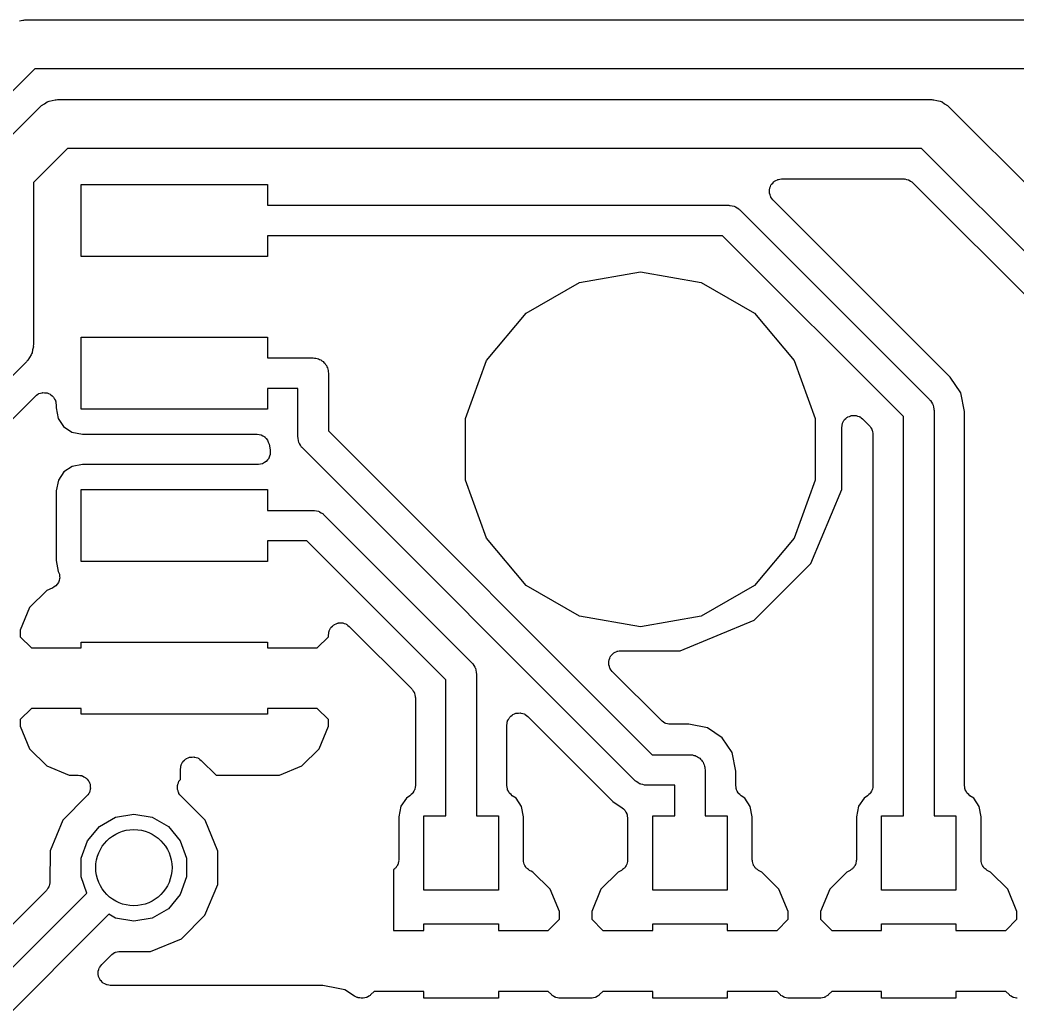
# Model space of a CAD drawing. Extents: x 25.3 to 49.5, y -85 to -25.3.
# Drawn here: x 31.17 to 39.47, y -78.81 to -70.59 of the extents above; entities that cross this region are included whole.
import ezdxf

# ---------------------------------------------------------------- set-up
doc = ezdxf.new("R2010")
doc.units = 0
doc.header["$MEASUREMENT"] = 0
doc.layers.add('BLACK', color=7, linetype='CONTINUOUS')

msp = doc.modelspace()

# ---------------------------------------------------------------- linework, layer by layer
at = {"layer": 'Black'}
for p, q in [((31.1665, -70.6003), (31.1921, -70.5935)), ((31.1921, -70.5935), (31.201, -70.5943)), ((31.201, -70.5943), (31.2098, -70.5927)), ((31.2098, -70.5927), (40.9575, -70.5927)), ((31.294, -70.9991), (30.2914, -72.0017)), ((40.8733, -70.9991), (31.294, -70.9991)), ((31.3444, -71.3106), (31.3502, -71.3037)), ((31.3502, -71.3037), (31.3732, -71.2905)), ((31.3732, -71.2905), (31.3949, -71.2752)), ((31.3949, -71.2752), (31.4036, -71.2729)), ((31.4036, -71.2729), (31.4113, -71.2685)), ((31.4113, -71.2685), (31.4375, -71.2638)), ((31.4375, -71.2638), (31.4631, -71.257)), ((31.4631, -71.257), (31.472, -71.2578)), ((31.472, -71.2578), (31.4808, -71.2562)), ((31.4808, -71.2562), (38.7605, -71.2562)), ((38.7605, -71.2562), (38.7693, -71.2578)), ((38.7693, -71.2578), (38.7782, -71.257)), ((38.7782, -71.257), (38.8038, -71.2638)), ((38.8038, -71.2638), (38.83, -71.2685)), ((38.83, -71.2685), (38.8377, -71.2729)), ((38.8377, -71.2729), (38.8464, -71.2752)), ((38.8464, -71.2752), (38.8681, -71.2905)), ((38.8681, -71.2905), (38.8911, -71.3037)), ((38.8911, -71.3037), (38.8969, -71.3106)), ((30.9355, -71.7173), (31.3371, -71.3157)), ((31.3371, -71.3157), (31.3444, -71.3106)), ((38.8969, -71.3106), (38.9042, -71.3157)), ((38.9042, -71.3157), (41.972, -74.3835)), ((31.565, -71.6626), (31.2824, -71.9452)), ((38.6763, -71.6626), (31.565, -71.6626)), ((41.7441, -74.7304), (38.6763, -71.6626)), ((31.2824, -71.9452), (31.2824, -73.2961)), ((31.6802, -72.5627), (31.6802, -71.9633)), ((31.6802, -71.9633), (33.2296, -71.9633)), ((33.2296, -71.9633), (33.2296, -72.136)), ((37.4175, -71.9799), (37.422, -71.9674)), ((37.422, -71.9674), (37.4249, -71.964)), ((37.4249, -71.964), (37.4268, -71.9599)), ((37.4268, -71.9599), (37.4362, -71.9505)), ((37.4362, -71.9505), (37.4447, -71.9404)), ((37.4447, -71.9404), (37.4486, -71.9381)), ((37.4486, -71.9381), (37.4517, -71.935)), ((37.4517, -71.935), (37.4638, -71.9294)), ((37.4638, -71.9294), (37.4752, -71.9227)), ((37.4752, -71.9227), (37.4797, -71.9219)), ((37.4797, -71.9219), (37.4837, -71.9201)), ((37.4837, -71.9201), (37.4969, -71.9189)), ((37.4969, -71.9189), (37.51, -71.9166)), ((37.51, -71.9166), (38.529, -71.9166)), ((38.529, -71.9166), (38.5334, -71.9174)), ((38.5334, -71.9174), (38.5379, -71.917)), ((38.5379, -71.917), (38.5507, -71.9204)), ((38.5507, -71.9204), (38.5638, -71.9227)), ((38.5638, -71.9227), (38.5677, -71.925)), ((38.5677, -71.925), (38.572, -71.9261)), ((38.572, -71.9261), (38.5829, -71.9337)), ((38.5829, -71.9337), (38.5943, -71.9404)), ((38.5943, -71.9404), (38.5972, -71.9438)), ((38.5972, -71.9438), (38.6009, -71.9464)), ((38.6009, -71.9464), (41.1225, -74.468)), ((37.4088, -72.0271), (37.4099, -72.0138)), ((37.4099, -72.0314), (37.4088, -72.0271)), ((37.4099, -72.0006), (37.4115, -71.9964)), ((37.4099, -72.0138), (37.4099, -72.0006)), ((37.4099, -72.0358), (37.4099, -72.0314)), ((37.4145, -72.0483), (37.4099, -72.0358)), ((37.4115, -71.9964), (37.4119, -71.9919)), ((37.4119, -71.9919), (37.4175, -71.9799)), ((37.4179, -72.0611), (37.4145, -72.0483)), ((33.2296, -72.136), (37.0723, -72.136)), ((37.0723, -72.136), (37.0778, -72.137)), ((37.0778, -72.137), (37.0834, -72.1365)), ((37.0834, -72.1365), (37.0994, -72.1408)), ((37.4205, -72.0648), (37.4179, -72.0611)), ((37.422, -72.069), (37.4205, -72.0648)), ((37.4305, -72.0792), (37.422, -72.069)), ((37.4382, -72.09), (37.4305, -72.0792)), ((38.9147, -73.5666), (37.4382, -72.09)), ((37.0994, -72.1408), (37.1157, -72.1437)), ((37.1157, -72.1437), (37.1206, -72.1465)), ((37.1206, -72.1465), (37.126, -72.1479)), ((37.126, -72.1479), (37.1396, -72.1574)), ((37.1396, -72.1574), (37.1539, -72.1657)), ((37.1539, -72.1657), (37.1575, -72.17)), ((37.1575, -72.17), (37.1621, -72.1732)), ((37.1621, -72.1732), (38.7422, -73.7533)), ((37.0197, -72.39), (33.2296, -72.39)), ((33.2296, -72.39), (33.2296, -72.5627)), ((38.5254, -73.8957), (37.0197, -72.39)), ((33.2296, -72.5627), (31.6802, -72.5627)), ((35.8289, -72.7784), (36.3347, -72.6892)), ((36.3347, -72.6892), (36.8405, -72.7784)), ((35.3841, -73.0352), (35.8289, -72.7784)), ((36.8405, -72.7784), (37.2853, -73.0352)), ((35.054, -73.4286), (35.3841, -73.0352)), ((37.2853, -73.0352), (37.6154, -73.4286)), ((31.2824, -73.2961), (31.2808, -73.3049)), ((31.6802, -73.8327), (31.6802, -73.2333)), ((31.6802, -73.2333), (33.2296, -73.2333)), ((33.2296, -73.2333), (33.2296, -73.406)), ((31.2634, -73.382), (31.2481, -73.4037)), ((31.2657, -73.3733), (31.2634, -73.382)), ((31.2701, -73.3656), (31.2657, -73.3733)), ((31.2748, -73.3395), (31.2701, -73.3656)), ((31.2816, -73.3138), (31.2748, -73.3395)), ((31.2808, -73.3049), (31.2816, -73.3138)), ((31.2229, -73.4398), (28.446, -76.2167)), ((31.228, -73.4325), (31.2229, -73.4398)), ((31.2349, -73.4267), (31.228, -73.4325)), ((31.2481, -73.4037), (31.2349, -73.4267)), ((33.2296, -73.406), (33.6109, -73.406)), ((33.6109, -73.406), (33.6218, -73.4079)), ((33.6218, -73.4079), (33.633, -73.4079)), ((33.633, -73.4079), (33.6434, -73.4117)), ((33.6434, -73.4117), (33.6543, -73.4137)), ((33.6543, -73.4137), (33.664, -73.4192)), ((33.664, -73.4192), (33.6744, -73.423)), ((33.6744, -73.423), (33.6829, -73.4302)), ((33.6829, -73.4302), (33.6925, -73.4357)), ((33.6925, -73.4357), (33.6997, -73.4442)), ((33.6997, -73.4442), (33.7082, -73.4514)), ((33.7082, -73.4514), (33.7137, -73.461)), ((33.7137, -73.461), (33.7209, -73.4695)), ((34.8783, -73.9112), (35.054, -73.4286)), ((37.6154, -73.4286), (37.7911, -73.9112)), ((33.7209, -73.4695), (33.7247, -73.4799)), ((33.7247, -73.4799), (33.7302, -73.4896)), ((33.7302, -73.4896), (33.7322, -73.5005)), ((33.7322, -73.5005), (33.736, -73.5109)), ((33.736, -73.5109), (33.736, -73.5221)), ((33.736, -73.5221), (33.7379, -73.533)), ((33.7379, -73.533), (33.7379, -74.0143)), ((39.0026, -73.6981), (38.9147, -73.5666)), ((31.2976, -73.7243), (31.3085, -73.7167)), ((31.3085, -73.7167), (31.3186, -73.7081)), ((31.3186, -73.7081), (31.3228, -73.7066)), ((31.3228, -73.7066), (31.3265, -73.7041)), ((31.3265, -73.7041), (31.3393, -73.7006)), ((31.3393, -73.7006), (31.3518, -73.6961)), ((31.3518, -73.6961), (31.3563, -73.6961)), ((31.3563, -73.6961), (31.3606, -73.6949)), ((31.3606, -73.6949), (31.3738, -73.6961)), ((31.3738, -73.6961), (31.3871, -73.6961)), ((31.3871, -73.6961), (31.3913, -73.6976)), ((31.3913, -73.6976), (31.3957, -73.698)), ((31.3957, -73.698), (31.4078, -73.7036)), ((31.4078, -73.7036), (31.4202, -73.7081)), ((31.4202, -73.7081), (31.4237, -73.711)), ((31.4237, -73.711), (31.4277, -73.7129)), ((31.4277, -73.7129), (31.4371, -73.7223)), ((33.4839, -73.66), (33.2296, -73.66)), ((33.2296, -73.66), (33.2296, -73.8327)), ((33.4839, -74.0669), (33.4839, -73.66)), ((39.0334, -73.8531), (39.0026, -73.6981)), ((28.6327, -76.3892), (31.2976, -73.7243)), ((31.4371, -73.7223), (31.4473, -73.7308)), ((31.4473, -73.7308), (31.4495, -73.7347)), ((31.4495, -73.7347), (31.4527, -73.7379)), ((31.4527, -73.7379), (31.4583, -73.7499)), ((31.4583, -73.7499), (31.4649, -73.7614)), ((31.4649, -73.7614), (31.4657, -73.7658)), ((31.4657, -73.7658), (31.4676, -73.7698)), ((31.4676, -73.7698), (31.4687, -73.7831)), ((31.4687, -73.7831), (31.471, -73.7961)), ((31.471, -73.7961), (31.471, -73.823)), ((38.7422, -73.7533), (38.7454, -73.7579)), ((38.7454, -73.7579), (38.7497, -73.7615)), ((38.7497, -73.7615), (38.758, -73.7758)), ((38.758, -73.7758), (38.7675, -73.7894)), ((38.7675, -73.7894), (38.7689, -73.7948)), ((38.7689, -73.7948), (38.7717, -73.7997)), ((38.7717, -73.7997), (38.7746, -73.816)), ((31.471, -73.823), (31.4879, -73.9099)), ((33.2296, -73.8327), (31.6802, -73.8327)), ((38.7746, -73.816), (38.7789, -73.832)), ((38.7789, -73.832), (38.7784, -73.8376)), ((38.7784, -73.8376), (38.7794, -73.8431)), ((38.7794, -73.8431), (38.7794, -77.2185)), ((39.0334, -76.9675), (39.0334, -73.8531)), ((31.4879, -73.9099), (31.5328, -73.9783)), ((34.8783, -74.4248), (34.8783, -73.9112)), ((37.7911, -73.9112), (37.7911, -74.4248)), ((38.0136, -73.9729), (38.0147, -73.9598)), ((38.0147, -73.9598), (38.0166, -73.9557)), ((38.0166, -73.9557), (38.0174, -73.9512)), ((38.0174, -73.9512), (38.024, -73.9398)), ((38.024, -73.9398), (38.0296, -73.9278)), ((38.0296, -73.9278), (38.0328, -73.9246)), ((38.0328, -73.9246), (38.0351, -73.9207)), ((38.0351, -73.9207), (38.0452, -73.9122)), ((38.0452, -73.9122), (38.0546, -73.9028)), ((38.0546, -73.9028), (38.0587, -73.9009)), ((38.0587, -73.9009), (38.0621, -73.898)), ((38.0621, -73.898), (38.0746, -73.8935)), ((38.0746, -73.8935), (38.0866, -73.8879)), ((38.0866, -73.8879), (38.0911, -73.8875)), ((38.0911, -73.8875), (38.0953, -73.886)), ((38.0953, -73.886), (38.1085, -73.886)), ((38.1085, -73.886), (38.1217, -73.8848)), ((38.1217, -73.8848), (38.1261, -73.886)), ((38.1261, -73.886), (38.1306, -73.886)), ((38.1306, -73.886), (38.143, -73.8906)), ((38.143, -73.8906), (38.1558, -73.894)), ((38.1558, -73.894), (38.1595, -73.8966)), ((38.1595, -73.8966), (38.1637, -73.8981)), ((38.1637, -73.8981), (38.1739, -73.9066)), ((38.1739, -73.9066), (38.1847, -73.9142)), ((38.1847, -73.9142), (38.2416, -73.9712)), ((38.5254, -77.2185), (38.5254, -73.8957)), ((31.5328, -73.9783), (31.6003, -74.0238)), ((31.6003, -74.0238), (31.6903, -74.0419)), ((31.6903, -74.0419), (33.1435, -74.0419)), ((33.1435, -74.0419), (33.1598, -74.0448)), ((33.1598, -74.0448), (33.1762, -74.0473)), ((33.1762, -74.0473), (33.1772, -74.0478)), ((33.1772, -74.0478), (33.1783, -74.048)), ((33.1783, -74.048), (33.1926, -74.0563)), ((33.7379, -74.0143), (36.4338, -76.7102)), ((38.0108, -74.5029), (38.0113, -73.986)), ((38.0113, -73.986), (38.0136, -73.9729)), ((38.2416, -73.9712), (38.2442, -73.9748)), ((38.2442, -73.9748), (38.2476, -73.9777)), ((38.2476, -73.9777), (38.2543, -73.9892)), ((38.2543, -73.9892), (38.2619, -74.0001)), ((38.2619, -74.0001), (38.263, -74.0044)), ((38.263, -74.0044), (38.2653, -74.0083)), ((38.2653, -74.0083), (38.2676, -74.0213)), ((38.2676, -74.0213), (38.271, -74.0341)), ((38.271, -74.0341), (38.2706, -74.0386)), ((38.2706, -74.0386), (38.2714, -74.043)), ((38.2714, -74.043), (38.2714, -76.9674)), ((33.1926, -74.0563), (33.2071, -74.0643)), ((33.2071, -74.0643), (33.2079, -74.0651)), ((33.2079, -74.0651), (33.2088, -74.0657)), ((33.2088, -74.0657), (33.2195, -74.0783)), ((33.2195, -74.0783), (33.2304, -74.0908)), ((33.2304, -74.0908), (33.2308, -74.0918)), ((33.2308, -74.0918), (33.2315, -74.0927)), ((33.2315, -74.0927), (33.2372, -74.1082)), ((33.2372, -74.1082), (33.2432, -74.1237)), ((33.2432, -74.1237), (33.2529, -74.1727)), ((33.4849, -74.0724), (33.4839, -74.0669)), ((33.4844, -74.078), (33.4849, -74.0724)), ((33.4887, -74.094), (33.4844, -74.078)), ((33.4916, -74.1103), (33.4887, -74.094)), ((33.4944, -74.1152), (33.4916, -74.1103)), ((33.4958, -74.1206), (33.4944, -74.1152)), ((33.5053, -74.1342), (33.4958, -74.1206)), ((33.2533, -74.2102), (33.2477, -74.2257)), ((33.2529, -74.1727), (33.253, -74.1738)), ((33.253, -74.1738), (33.2533, -74.1749)), ((33.2533, -74.1749), (33.2533, -74.1914)), ((33.2533, -74.1914), (33.2537, -74.208)), ((33.2537, -74.208), (33.2533, -74.209)), ((33.2533, -74.209), (33.2533, -74.2102)), ((33.5136, -74.1485), (33.5053, -74.1342)), ((33.5179, -74.1521), (33.5136, -74.1485)), ((33.5211, -74.1567), (33.5179, -74.1521)), ((36.2914, -76.927), (33.5211, -74.1567)), ((31.69, -74.2941), (31.603, -74.311)), ((33.1533, -74.2941), (31.69, -74.2941)), ((33.1544, -74.2939), (33.1533, -74.2941)), ((33.1555, -74.2941), (33.1544, -74.2939)), ((33.1717, -74.2909), (33.1555, -74.2941)), ((33.188, -74.288), (33.1717, -74.2909)), ((33.189, -74.2874), (33.188, -74.288)), ((33.1901, -74.2872), (33.189, -74.2874)), ((33.2042, -74.2786), (33.1901, -74.2872)), ((33.2186, -74.2703), (33.2042, -74.2786)), ((33.2193, -74.2695), (33.2186, -74.2703)), ((33.2203, -74.2689), (33.2193, -74.2695)), ((33.2306, -74.256), (33.2203, -74.2689)), ((33.2413, -74.2433), (33.2306, -74.256)), ((33.2417, -74.2423), (33.2413, -74.2433)), ((33.2424, -74.2414), (33.2417, -74.2423)), ((33.2477, -74.2257), (33.2424, -74.2414)), ((31.5346, -74.3559), (31.4891, -74.4234)), ((31.603, -74.311), (31.5346, -74.3559)), ((31.4891, -74.4234), (31.471, -74.5134)), ((35.054, -74.9074), (34.8783, -74.4248)), ((37.7911, -74.4248), (37.6154, -74.9074)), ((31.471, -74.5134), (31.471, -75.093)), ((31.6802, -75.1027), (31.6802, -74.5033)), ((31.6802, -74.5033), (33.2296, -74.5033)), ((33.2296, -74.5033), (33.2296, -74.676)), ((37.7551, -75.1188), (38.0108, -74.5029)), ((33.2296, -74.676), (33.6109, -74.676)), ((33.6109, -74.676), (33.6164, -74.677)), ((33.6164, -74.677), (33.622, -74.6765)), ((33.622, -74.6765), (33.638, -74.6808)), ((33.638, -74.6808), (33.6543, -74.6837)), ((33.6543, -74.6837), (33.6592, -74.6865)), ((33.6592, -74.6865), (33.6646, -74.6879)), ((33.6646, -74.6879), (33.6782, -74.6974)), ((33.6782, -74.6974), (33.6925, -74.7057)), ((33.6925, -74.7057), (33.6961, -74.71)), ((33.6961, -74.71), (33.7007, -74.7132)), ((33.7007, -74.7132), (34.9322, -75.9447)), ((33.5583, -74.93), (33.2296, -74.93)), ((33.2296, -74.93), (33.2296, -75.1027)), ((34.7154, -76.0871), (33.5583, -74.93)), ((35.3841, -75.3008), (35.054, -74.9074)), ((37.6154, -74.9074), (37.2853, -75.3008)), ((31.471, -75.093), (31.4889, -75.1851)), ((33.2296, -75.1027), (31.6802, -75.1027)), ((37.2831, -75.59), (37.7551, -75.1188)), ((31.4889, -75.1851), (31.4913, -75.1909)), ((31.4913, -75.1909), (31.498, -75.2065)), ((31.498, -75.2065), (31.4981, -75.2072)), ((31.4981, -75.2072), (31.4983, -75.2079)), ((31.4983, -75.2079), (31.4991, -75.2248)), ((31.479, -75.2902), (31.4688, -75.3038)), ((31.4893, -75.2768), (31.479, -75.2902)), ((31.4895, -75.2761), (31.4893, -75.2768)), ((31.4899, -75.2755), (31.4895, -75.2761)), ((31.4948, -75.2592), (31.4899, -75.2755)), ((31.4999, -75.2431), (31.4948, -75.2592)), ((31.4991, -75.2248), (31.5001, -75.2417)), ((31.5001, -75.2417), (31.4999, -75.2424)), ((31.4999, -75.2424), (31.4999, -75.2431)), ((31.3924, -75.3426), (31.2495, -75.4855)), ((31.438, -75.3237), (31.3924, -75.3426)), ((31.4386, -75.3233), (31.438, -75.3237)), ((31.4393, -75.3232), (31.4386, -75.3233)), ((31.4534, -75.3139), (31.4393, -75.3232)), ((31.4678, -75.3048), (31.4534, -75.3139)), ((31.4682, -75.3042), (31.4678, -75.3048)), ((31.4688, -75.3038), (31.4682, -75.3042)), ((35.8289, -75.5576), (35.3841, -75.3008)), ((37.2853, -75.3008), (36.8405, -75.5576)), ((31.2495, -75.4855), (31.1722, -75.6722)), ((33.785, -75.6287), (33.7884, -75.6258)), ((33.7884, -75.6258), (33.8009, -75.6213)), ((33.8009, -75.6213), (33.8129, -75.6157)), ((33.8129, -75.6157), (33.8174, -75.6153)), ((33.8174, -75.6153), (33.8216, -75.6137)), ((33.8216, -75.6137), (33.8348, -75.6137)), ((33.8348, -75.6137), (33.8481, -75.6126)), ((33.8481, -75.6126), (33.8524, -75.6137)), ((33.8524, -75.6137), (33.8568, -75.6137)), ((33.8568, -75.6137), (33.8693, -75.6183)), ((33.8693, -75.6183), (33.8821, -75.6217)), ((33.8821, -75.6217), (33.8858, -75.6243)), ((33.8858, -75.6243), (33.89, -75.6258)), ((33.89, -75.6258), (33.9002, -75.6343)), ((36.3347, -75.6468), (35.8289, -75.5576)), ((36.8405, -75.5576), (36.3347, -75.6468)), ((36.6667, -75.8447), (37.2831, -75.59)), ((31.1722, -75.6722), (31.1722, -75.7287)), ((33.7376, -75.7138), (33.7399, -75.7007)), ((33.7399, -75.7007), (33.7411, -75.6875)), ((33.7411, -75.6875), (33.743, -75.6835)), ((33.743, -75.6835), (33.7437, -75.6791)), ((33.7437, -75.6791), (33.7504, -75.6676)), ((33.7504, -75.6676), (33.756, -75.6555)), ((33.756, -75.6555), (33.7591, -75.6524)), ((33.7591, -75.6524), (33.7614, -75.6485)), ((33.7614, -75.6485), (33.7715, -75.64)), ((33.7715, -75.64), (33.7809, -75.6306)), ((33.7809, -75.6306), (33.785, -75.6287)), ((33.9002, -75.6343), (33.911, -75.642)), ((33.911, -75.642), (34.4316, -76.1626)), ((31.1722, -75.7287), (31.2651, -75.8215)), ((31.6802, -75.8215), (31.6802, -75.7733)), ((31.6802, -75.7733), (33.2296, -75.7733)), ((33.2296, -75.7733), (33.2296, -75.8215)), ((33.6447, -75.8215), (33.7376, -75.7287)), ((33.7376, -75.7287), (33.7376, -75.7138)), ((31.2651, -75.8215), (31.6802, -75.8215)), ((33.2296, -75.8215), (33.6447, -75.8215)), ((36.0985, -75.8782), (36.1071, -75.868)), ((36.1071, -75.868), (36.111, -75.8658)), ((36.111, -75.8658), (36.1141, -75.8626)), ((36.1141, -75.8626), (36.1262, -75.857)), ((36.1262, -75.857), (36.1377, -75.8504)), ((36.1377, -75.8504), (36.1421, -75.8496)), ((36.1421, -75.8496), (36.1461, -75.8477)), ((36.1461, -75.8477), (36.1593, -75.8466)), ((36.1593, -75.8466), (36.1724, -75.8443)), ((36.1724, -75.8443), (36.6667, -75.8447)), ((34.9322, -75.9447), (34.9354, -75.9493)), ((34.9354, -75.9493), (34.9397, -75.9529)), ((34.9397, -75.9529), (34.948, -75.9672)), ((36.0711, -75.9547), (36.0723, -75.9414)), ((36.0723, -75.959), (36.0711, -75.9547)), ((36.0723, -75.9281), (36.0738, -75.924)), ((36.0723, -75.9414), (36.0723, -75.9281)), ((36.0738, -75.924), (36.0742, -75.9196)), ((36.0742, -75.9196), (36.0798, -75.9075)), ((36.0798, -75.9075), (36.0844, -75.895)), ((36.0844, -75.895), (36.0873, -75.8916)), ((36.0873, -75.8916), (36.0891, -75.8876)), ((36.0891, -75.8876), (36.0985, -75.8782)), ((34.948, -75.9672), (34.9575, -75.9808)), ((34.9575, -75.9808), (34.9589, -75.9862)), ((34.9589, -75.9862), (34.9617, -75.9911)), ((34.9617, -75.9911), (34.9646, -76.0074)), ((34.9646, -76.0074), (34.9689, -76.0234)), ((34.9689, -76.0234), (34.9684, -76.029)), ((34.9684, -76.029), (34.9694, -76.0345)), ((34.9694, -76.0345), (34.9694, -77.2185)), ((36.0723, -75.9634), (36.0723, -75.959)), ((36.0768, -75.9759), (36.0723, -75.9634)), ((36.0803, -75.9888), (36.0768, -75.9759)), ((36.0828, -75.9924), (36.0803, -75.9888)), ((36.0843, -75.9966), (36.0828, -75.9924)), ((36.0929, -76.0068), (36.0843, -75.9966)), ((36.1005, -76.0177), (36.0929, -76.0068)), ((36.5093, -76.4264), (36.1005, -76.0177)), ((34.7154, -77.2185), (34.7154, -76.0871)), ((34.4316, -76.1626), (34.4342, -76.1662)), ((34.4342, -76.1662), (34.4376, -76.1691)), ((34.4376, -76.1691), (34.4443, -76.1806)), ((34.4443, -76.1806), (34.4519, -76.1915)), ((34.4519, -76.1915), (34.453, -76.1958)), ((34.453, -76.1958), (34.4553, -76.1997)), ((34.4553, -76.1997), (34.4576, -76.2127)), ((34.4576, -76.2127), (34.461, -76.2255)), ((34.461, -76.2255), (34.4606, -76.23)), ((34.4606, -76.23), (34.4614, -76.2344)), ((34.4614, -76.2344), (34.4614, -76.9674)), ((31.2651, -76.3245), (31.1722, -76.4173)), ((31.6802, -76.3245), (31.2651, -76.3245)), ((31.6802, -76.3727), (31.6802, -76.3245)), ((33.2296, -76.3727), (31.6802, -76.3727)), ((33.6447, -76.3245), (33.2296, -76.3245)), ((33.2296, -76.3245), (33.2296, -76.3727)), ((33.7376, -76.4173), (33.6447, -76.3245)), ((35.2742, -76.3755), (35.2867, -76.371)), ((35.2867, -76.371), (35.2987, -76.3654)), ((35.2987, -76.3654), (35.3032, -76.365)), ((35.3032, -76.365), (35.3074, -76.3634)), ((35.3074, -76.3634), (35.3206, -76.3634)), ((35.3206, -76.3634), (35.3339, -76.3623)), ((35.3339, -76.3623), (35.3382, -76.3634)), ((35.3382, -76.3634), (35.3426, -76.3634)), ((35.3426, -76.3634), (35.3551, -76.368)), ((35.3551, -76.368), (35.3679, -76.3714)), ((35.3679, -76.3714), (35.3716, -76.374)), ((31.1722, -76.4173), (31.1722, -76.4738)), ((33.7376, -76.4738), (33.7376, -76.4173)), ((35.2234, -76.4635), (35.2257, -76.4504)), ((35.2257, -76.4504), (35.2269, -76.4372)), ((35.2269, -76.4372), (35.2287, -76.4332)), ((35.2287, -76.4332), (35.2295, -76.4288)), ((35.2295, -76.4288), (35.2362, -76.4173)), ((35.2362, -76.4173), (35.2418, -76.4052)), ((35.2418, -76.4052), (35.2449, -76.4021)), ((35.2449, -76.4021), (35.2472, -76.3982)), ((35.2472, -76.3982), (35.2573, -76.3897)), ((35.2573, -76.3897), (35.2667, -76.3803)), ((35.2667, -76.3803), (35.2708, -76.3784)), ((35.2708, -76.3784), (35.2742, -76.3755)), ((35.3716, -76.374), (35.3758, -76.3755)), ((35.3758, -76.3755), (35.386, -76.384)), ((35.386, -76.384), (35.3968, -76.3917)), ((35.3968, -76.3917), (36.1047, -77.0995)), ((36.5129, -76.429), (36.5093, -76.4264)), ((36.5158, -76.4324), (36.5129, -76.429)), ((36.5273, -76.4391), (36.5158, -76.4324)), ((36.5382, -76.4467), (36.5273, -76.4391)), ((36.5425, -76.4478), (36.5382, -76.4467)), ((36.5464, -76.4501), (36.5425, -76.4478)), ((36.5594, -76.4524), (36.5464, -76.4501)), ((36.5722, -76.4558), (36.5594, -76.4524)), ((36.5767, -76.4554), (36.5722, -76.4558)), ((36.5811, -76.4562), (36.5767, -76.4554)), ((36.7374, -76.4562), (36.5811, -76.4562)), ((36.8924, -76.487), (36.7374, -76.4562)), ((31.1722, -76.4738), (31.2495, -76.6605)), ((33.6603, -76.6605), (33.7376, -76.4738)), ((35.2234, -76.9675), (35.2234, -76.4635)), ((37.0154, -76.5692), (36.8924, -76.487)), ((37.0976, -76.6922), (37.0154, -76.5692)), ((31.2495, -76.6605), (31.3924, -76.8034)), ((33.5174, -76.8034), (33.6603, -76.6605)), ((37.1284, -76.8472), (37.0976, -76.6922)), ((32.5118, -76.7952), (32.5185, -76.7837)), ((32.5185, -76.7837), (32.5241, -76.7716)), ((32.5241, -76.7716), (32.5272, -76.7685)), ((32.5272, -76.7685), (32.5295, -76.7646)), ((32.5295, -76.7646), (32.5396, -76.7561)), ((32.5396, -76.7561), (32.549, -76.7467)), ((32.549, -76.7467), (32.5531, -76.7448)), ((32.5531, -76.7448), (32.5565, -76.7419)), ((32.5565, -76.7419), (32.569, -76.7374)), ((32.569, -76.7374), (32.581, -76.7318)), ((32.581, -76.7318), (32.5855, -76.7314)), ((32.5855, -76.7314), (32.5897, -76.7299)), ((32.5897, -76.7299), (32.6029, -76.7299)), ((32.6029, -76.7299), (32.6162, -76.7287)), ((32.6162, -76.7287), (32.6205, -76.7299)), ((32.6205, -76.7299), (32.6249, -76.7299)), ((32.6249, -76.7299), (32.6374, -76.7344)), ((32.6374, -76.7344), (32.6502, -76.7378)), ((32.6502, -76.7378), (32.6539, -76.7404)), ((32.6539, -76.7404), (32.6581, -76.7419)), ((32.6581, -76.7419), (32.6683, -76.7505)), ((32.6683, -76.7505), (32.6791, -76.7581)), ((32.6791, -76.7581), (32.8018, -76.8807)), ((36.4338, -76.7102), (36.7474, -76.7102)), ((36.7474, -76.7102), (36.7583, -76.7121)), ((36.7583, -76.7121), (36.7695, -76.7121)), ((36.7695, -76.7121), (36.7799, -76.7159)), ((36.7799, -76.7159), (36.7908, -76.7179)), ((36.7908, -76.7179), (36.8005, -76.7234)), ((36.8005, -76.7234), (36.8109, -76.7272)), ((36.8109, -76.7272), (36.8194, -76.7344)), ((36.8194, -76.7344), (36.829, -76.7399)), ((36.829, -76.7399), (36.8362, -76.7484)), ((36.8362, -76.7484), (36.8447, -76.7556)), ((36.8447, -76.7556), (36.8502, -76.7652)), ((36.8502, -76.7652), (36.8574, -76.7737)), ((36.8574, -76.7737), (36.8612, -76.7841)), ((36.8612, -76.7841), (36.8667, -76.7938)), ((31.3924, -76.8034), (31.5792, -76.8807)), ((32.5057, -76.8299), (32.508, -76.8168)), ((32.5057, -76.9164), (32.5057, -76.8299)), ((32.508, -76.8168), (32.5092, -76.8036)), ((32.5092, -76.8036), (32.5111, -76.7996)), ((32.5111, -76.7996), (32.5118, -76.7952)), ((33.3306, -76.8807), (33.5174, -76.8034)), ((36.8667, -76.7938), (36.8687, -76.8047)), ((36.8687, -76.8047), (36.8725, -76.8151)), ((36.8725, -76.8151), (36.8725, -76.8263)), ((36.8725, -76.8263), (36.8744, -76.8372)), ((36.8744, -76.8372), (36.8744, -77.2185)), ((37.1284, -76.9675), (37.1284, -76.8472)), ((31.5792, -76.8807), (31.655, -76.8807)), ((31.655, -76.8807), (31.6682, -76.883)), ((31.6682, -76.883), (31.6814, -76.8842)), ((31.6814, -76.8842), (31.6854, -76.8861)), ((31.6854, -76.8861), (31.6898, -76.8868)), ((31.6898, -76.8868), (31.7013, -76.8935)), ((31.7013, -76.8935), (31.7134, -76.8991)), ((31.7134, -76.8991), (31.7165, -76.9023)), ((31.7165, -76.9023), (31.7204, -76.9045)), ((31.7204, -76.9045), (31.7289, -76.9147)), ((31.7289, -76.9147), (31.7383, -76.9241)), ((31.7383, -76.9241), (31.7402, -76.9281)), ((31.7402, -76.9281), (31.743, -76.9315)), ((31.743, -76.9315), (31.7476, -76.944)), ((31.7476, -76.944), (31.7532, -76.9561)), ((32.4832, -76.9559), (32.4888, -76.944)), ((32.4888, -76.944), (32.4933, -76.9315)), ((32.4933, -76.9315), (32.4962, -76.9281)), ((32.4962, -76.9281), (32.4981, -76.924)), ((32.4981, -76.924), (32.5057, -76.9164)), ((32.8018, -76.8807), (33.3306, -76.8807)), ((36.296, -76.9302), (36.2914, -76.927)), ((36.2996, -76.9345), (36.296, -76.9302)), ((36.3139, -76.9428), (36.2996, -76.9345)), ((36.3275, -76.9523), (36.3139, -76.9428)), ((36.3329, -76.9537), (36.3275, -76.9523)), ((36.3378, -76.9565), (36.3329, -76.9537)), ((31.743, -77.0331), (31.7345, -77.0433)), ((31.7445, -77.029), (31.743, -77.0331)), ((31.7471, -77.0253), (31.7445, -77.029)), ((31.7505, -77.0125), (31.7471, -77.0253)), ((31.7551, -77), (31.7505, -77.0125)), ((31.7532, -76.9561), (31.7536, -76.9605)), ((31.7536, -76.9605), (31.7551, -76.9647)), ((31.7551, -76.9647), (31.7551, -76.978)), ((31.7551, -76.978), (31.7563, -76.9913)), ((31.7563, -76.9913), (31.7551, -76.9955)), ((31.7551, -76.9955), (31.7551, -77)), ((32.4801, -76.9911), (32.4813, -76.9779)), ((32.4813, -76.9954), (32.4801, -76.9911)), ((32.4813, -76.9647), (32.4828, -76.9604)), ((32.4813, -76.9779), (32.4813, -76.9647)), ((32.4813, -77), (32.4813, -76.9954)), ((32.4858, -77.0124), (32.4813, -77)), ((32.4828, -76.9604), (32.4832, -76.9559)), ((32.4892, -77.0252), (32.4858, -77.0124)), ((32.4918, -77.0289), (32.4892, -77.0252)), ((32.4933, -77.0331), (32.4918, -77.0289)), ((32.5018, -77.0433), (32.4933, -77.0331)), ((34.4376, -77.0327), (34.4263, -77.0422)), ((34.4391, -77.0302), (34.4376, -77.0327)), ((34.4413, -77.0282), (34.4391, -77.0302)), ((34.4479, -77.015), (34.4413, -77.0282)), ((34.4553, -77.0022), (34.4479, -77.015)), ((34.4558, -76.9993), (34.4553, -77.0022)), ((34.4571, -76.9966), (34.4558, -76.9993)), ((34.4588, -76.982), (34.4571, -76.9966)), ((34.4614, -76.9674), (34.4588, -76.982)), ((35.2259, -76.9814), (35.2234, -76.9675)), ((35.2273, -76.9955), (35.2259, -76.9814)), ((35.2289, -76.9987), (35.2273, -76.9955)), ((35.2295, -77.0023), (35.2289, -76.9987)), ((35.2366, -77.0145), (35.2295, -77.0023)), ((35.2428, -77.0272), (35.2366, -77.0145)), ((35.2454, -77.0297), (35.2428, -77.0272)), ((35.2472, -77.0328), (35.2454, -77.0297)), ((35.258, -77.0419), (35.2472, -77.0328)), ((36.3541, -76.9594), (36.3378, -76.9565)), ((36.3701, -76.9637), (36.3541, -76.9594)), ((36.3757, -76.9632), (36.3701, -76.9637)), ((36.3812, -76.9642), (36.3757, -76.9632)), ((36.6204, -76.9642), (36.3812, -76.9642)), ((36.6204, -77.2185), (36.6204, -76.9642)), ((37.1309, -76.9814), (37.1284, -76.9675)), ((37.1323, -76.9955), (37.1309, -76.9814)), ((37.1339, -76.9987), (37.1323, -76.9955)), ((37.1345, -77.0023), (37.1339, -76.9987)), ((37.1416, -77.0145), (37.1345, -77.0023)), ((37.1478, -77.0272), (37.1416, -77.0145)), ((37.1504, -77.0297), (37.1478, -77.0272)), ((37.1522, -77.0328), (37.1504, -77.0297)), ((37.163, -77.0419), (37.1522, -77.0328)), ((38.2476, -77.0327), (38.2363, -77.0422)), ((38.2491, -77.0302), (38.2476, -77.0327)), ((38.2513, -77.0282), (38.2491, -77.0302)), ((38.2579, -77.015), (38.2513, -77.0282)), ((38.2653, -77.0022), (38.2579, -77.015)), ((38.2658, -76.9993), (38.2653, -77.0022)), ((38.2671, -76.9966), (38.2658, -76.9993)), ((38.2688, -76.982), (38.2671, -76.9966)), ((38.2714, -76.9674), (38.2688, -76.982)), ((39.0359, -76.9814), (39.0334, -76.9675)), ((39.0373, -76.9955), (39.0359, -76.9814)), ((39.0389, -76.9987), (39.0373, -76.9955)), ((39.0395, -77.0023), (39.0389, -76.9987)), ((39.0466, -77.0145), (39.0395, -77.0023)), ((39.0528, -77.0272), (39.0466, -77.0145)), ((39.0554, -77.0297), (39.0528, -77.0272)), ((39.0572, -77.0328), (39.0554, -77.0297)), ((39.068, -77.0419), (39.0572, -77.0328)), ((31.7268, -77.0542), (31.5262, -77.2545)), ((31.7345, -77.0433), (31.7268, -77.0542)), ((32.5094, -77.0541), (32.5018, -77.0433)), ((32.7105, -77.2555), (32.5094, -77.0541)), ((34.387, -77.0711), (34.3414, -77.1387)), ((34.4156, -77.0523), (34.387, -77.0711)), ((34.4263, -77.0422), (34.4156, -77.0523)), ((35.2682, -77.0517), (35.258, -77.0419)), ((35.2997, -77.073), (35.2682, -77.0517)), ((35.3446, -77.1414), (35.2997, -77.073)), ((36.1047, -77.0995), (36.1832, -77.152)), ((37.1732, -77.0517), (37.163, -77.0419)), ((37.2047, -77.073), (37.1732, -77.0517)), ((37.2496, -77.1414), (37.2047, -77.073)), ((38.197, -77.0711), (38.1514, -77.1387)), ((38.2256, -77.0523), (38.197, -77.0711)), ((38.2363, -77.0422), (38.2256, -77.0523)), ((39.0782, -77.0517), (39.068, -77.0419)), ((39.1097, -77.073), (39.0782, -77.0517)), ((39.1546, -77.1414), (39.1097, -77.073)), ((34.3414, -77.1387), (34.3233, -77.2286)), ((35.3615, -77.2283), (35.3446, -77.1414)), ((36.1832, -77.152), (36.1936, -77.1619)), ((36.1936, -77.1619), (36.2046, -77.1711)), ((36.2046, -77.1711), (36.2063, -77.174)), ((36.2063, -77.174), (36.2087, -77.1764)), ((36.2087, -77.1764), (36.215, -77.1893)), ((36.215, -77.1893), (36.2222, -77.2017)), ((36.2222, -77.2017), (36.2228, -77.205)), ((37.2665, -77.2283), (37.2496, -77.1414)), ((38.1514, -77.1387), (38.1333, -77.2286)), ((39.1715, -77.2283), (39.1546, -77.1414)), ((31.5262, -77.2545), (31.4196, -77.5112)), ((31.8312, -77.3089), (31.9654, -77.2314)), ((31.9654, -77.2314), (32.118, -77.2045)), ((32.118, -77.2045), (32.2706, -77.2314)), ((32.2706, -77.2314), (32.4048, -77.3089)), ((32.8166, -77.5124), (32.7105, -77.2555)), ((34.3233, -77.2286), (34.3233, -77.5866)), ((34.5325, -77.8383), (34.5325, -77.2185)), ((34.5325, -77.2185), (34.7154, -77.2185)), ((34.9694, -77.2185), (35.1523, -77.2185)), ((35.1523, -77.2185), (35.1523, -77.8383)), ((35.3615, -77.5866), (35.3615, -77.2283)), ((36.2228, -77.205), (36.2243, -77.208)), ((36.2243, -77.208), (36.2259, -77.2223)), ((36.2259, -77.2223), (36.2283, -77.2364)), ((36.2283, -77.2364), (36.2283, -77.5866)), ((36.4375, -77.8383), (36.4375, -77.2185)), ((36.4375, -77.2185), (36.6204, -77.2185)), ((36.8744, -77.2185), (37.0573, -77.2185)), ((37.0573, -77.2185), (37.0573, -77.8383)), ((37.2665, -77.5866), (37.2665, -77.2283)), ((38.1333, -77.2286), (38.1333, -77.5866)), ((38.3425, -77.8383), (38.3425, -77.2185)), ((38.3425, -77.2185), (38.5254, -77.2185)), ((38.7794, -77.2185), (38.9623, -77.2185)), ((38.9623, -77.2185), (38.9623, -77.8383)), ((39.1715, -77.5866), (39.1715, -77.2283)), ((31.7316, -77.4276), (31.8312, -77.3089)), ((32.4048, -77.3089), (32.5044, -77.4276)), ((31.6786, -77.5732), (31.7316, -77.4276)), ((32.5044, -77.4276), (32.5574, -77.5732)), ((31.4196, -77.5112), (31.4194, -77.7685)), ((32.8164, -77.7902), (32.8166, -77.5124)), ((31.6786, -77.7282), (31.6786, -77.5732)), ((32.5574, -77.5732), (32.5574, -77.7282)), ((34.3191, -77.6104), (34.3172, -77.6213)), ((34.3225, -77.5999), (34.3191, -77.6104)), ((34.3233, -77.5866), (34.3222, -77.5932)), ((34.3222, -77.5932), (34.3225, -77.5999)), ((35.3626, -77.5932), (35.3615, -77.5866)), ((35.3623, -77.5999), (35.3626, -77.5932)), ((35.3657, -77.6104), (35.3623, -77.5999)), ((35.3676, -77.6213), (35.3657, -77.6104)), ((36.2241, -77.6104), (36.2222, -77.6213)), ((36.2275, -77.5999), (36.2241, -77.6104)), ((36.2283, -77.5866), (36.2272, -77.5932)), ((36.2272, -77.5932), (36.2275, -77.5999)), ((37.2676, -77.5932), (37.2665, -77.5866)), ((37.2673, -77.5999), (37.2676, -77.5932)), ((37.2707, -77.6104), (37.2673, -77.5999)), ((37.2726, -77.6213), (37.2707, -77.6104)), ((38.1291, -77.6104), (38.1272, -77.6213)), ((38.1325, -77.5999), (38.1291, -77.6104)), ((38.1333, -77.5866), (38.1322, -77.5932)), ((38.1322, -77.5932), (38.1325, -77.5999)), ((39.1726, -77.5932), (39.1715, -77.5866)), ((39.1723, -77.5999), (39.1726, -77.5932)), ((39.1757, -77.6104), (39.1723, -77.5999)), ((39.1776, -77.6213), (39.1757, -77.6104)), ((34.281, -77.6675), (34.2782, -77.6698)), ((34.2782, -77.6698), (34.2782, -78.1736)), ((34.2904, -77.6615), (34.281, -77.6675)), ((34.2945, -77.6562), (34.2904, -77.6615)), ((34.2996, -77.6519), (34.2945, -77.6562)), ((34.3051, -77.6423), (34.2996, -77.6519)), ((34.3119, -77.6335), (34.3051, -77.6423)), ((34.3139, -77.6271), (34.3119, -77.6335)), ((34.3172, -77.6213), (34.3139, -77.6271)), ((35.3709, -77.6271), (35.3676, -77.6213)), ((35.3729, -77.6335), (35.3709, -77.6271)), ((35.3797, -77.6423), (35.3729, -77.6335)), ((35.3852, -77.6519), (35.3797, -77.6423)), ((35.3903, -77.6562), (35.3852, -77.6519)), ((35.3944, -77.6615), (35.3903, -77.6562)), ((35.4038, -77.6675), (35.3944, -77.6615)), ((35.4123, -77.6746), (35.4038, -77.6675)), ((35.4185, -77.6769), (35.4123, -77.6746)), ((35.4242, -77.6805), (35.4185, -77.6769)), ((35.44, -77.687), (35.4242, -77.6805)), ((35.5829, -77.8299), (35.44, -77.687)), ((36.1498, -77.687), (36.0069, -77.8299)), ((36.1656, -77.6805), (36.1498, -77.687)), ((36.1713, -77.6769), (36.1656, -77.6805)), ((36.1775, -77.6746), (36.1713, -77.6769)), ((36.186, -77.6675), (36.1775, -77.6746)), ((36.1954, -77.6615), (36.186, -77.6675)), ((36.1995, -77.6562), (36.1954, -77.6615)), ((36.2046, -77.6519), (36.1995, -77.6562)), ((36.2101, -77.6423), (36.2046, -77.6519)), ((36.2169, -77.6335), (36.2101, -77.6423)), ((36.2189, -77.6271), (36.2169, -77.6335)), ((36.2222, -77.6213), (36.2189, -77.6271)), ((37.2759, -77.6271), (37.2726, -77.6213)), ((37.2779, -77.6335), (37.2759, -77.6271)), ((37.2847, -77.6423), (37.2779, -77.6335)), ((37.2902, -77.6519), (37.2847, -77.6423)), ((37.2953, -77.6562), (37.2902, -77.6519)), ((37.2994, -77.6615), (37.2953, -77.6562)), ((37.3088, -77.6675), (37.2994, -77.6615)), ((37.3173, -77.6746), (37.3088, -77.6675)), ((37.3235, -77.6769), (37.3173, -77.6746)), ((37.3292, -77.6805), (37.3235, -77.6769)), ((37.345, -77.687), (37.3292, -77.6805)), ((37.4879, -77.8299), (37.345, -77.687)), ((38.0548, -77.687), (37.9119, -77.8299)), ((38.0706, -77.6805), (38.0548, -77.687)), ((38.0763, -77.6769), (38.0706, -77.6805)), ((38.0825, -77.6746), (38.0763, -77.6769)), ((38.091, -77.6675), (38.0825, -77.6746)), ((38.1004, -77.6615), (38.091, -77.6675)), ((38.1045, -77.6562), (38.1004, -77.6615)), ((38.1096, -77.6519), (38.1045, -77.6562)), ((38.1151, -77.6423), (38.1096, -77.6519)), ((38.1219, -77.6335), (38.1151, -77.6423)), ((38.1239, -77.6271), (38.1219, -77.6335)), ((38.1272, -77.6213), (38.1239, -77.6271)), ((39.1809, -77.6271), (39.1776, -77.6213)), ((39.1829, -77.6335), (39.1809, -77.6271)), ((39.1897, -77.6423), (39.1829, -77.6335)), ((39.1952, -77.6519), (39.1897, -77.6423)), ((39.2003, -77.6562), (39.1952, -77.6519)), ((39.2044, -77.6615), (39.2003, -77.6562)), ((39.2138, -77.6675), (39.2044, -77.6615)), ((39.2223, -77.6746), (39.2138, -77.6675)), ((39.2285, -77.6769), (39.2223, -77.6746)), ((39.2342, -77.6805), (39.2285, -77.6769)), ((39.25, -77.687), (39.2342, -77.6805)), ((39.3929, -77.8299), (39.25, -77.687)), ((31.419, -77.7773), (31.4156, -77.7901)), ((31.4194, -77.7685), (31.4186, -77.7729)), ((31.4186, -77.7729), (31.419, -77.7773)), ((31.7272, -77.8619), (31.6786, -77.7282)), ((32.5574, -77.7282), (32.5044, -77.8738)), ((31.3896, -77.8402), (29.7576, -79.4722)), ((29.8331, -79.756), (31.7272, -77.8619)), ((31.3922, -77.8366), (31.3896, -77.8402)), ((31.3956, -77.8338), (31.3922, -77.8366)), ((31.4022, -77.8222), (31.3956, -77.8338)), ((31.4099, -77.8113), (31.4022, -77.8222)), ((31.411, -77.8071), (31.4099, -77.8113)), ((31.4132, -77.8032), (31.411, -77.8071)), ((31.4156, -77.7901), (31.4132, -77.8032)), ((32.7098, -78.0469), (32.8164, -77.7902)), ((35.1523, -77.8383), (34.5325, -77.8383)), ((35.6603, -78.0167), (35.5829, -77.8299)), ((36.0069, -77.8299), (35.9295, -78.0167)), ((37.0573, -77.8383), (36.4375, -77.8383)), ((37.5653, -78.0167), (37.4879, -77.8299)), ((37.9119, -77.8299), (37.8345, -78.0167)), ((38.9623, -77.8383), (38.3425, -77.8383)), ((39.4703, -78.0167), (39.3929, -77.8299)), ((32.5044, -77.8738), (32.4048, -77.9925)), ((32.4048, -77.9925), (32.2706, -78.07)), ((35.6603, -78.0807), (35.6603, -78.0167)), ((35.9295, -78.0167), (35.9295, -78.0807)), ((37.5653, -78.0807), (37.5653, -78.0167)), ((37.8345, -78.0167), (37.8345, -78.0807)), ((39.4703, -78.0807), (39.4703, -78.0167)), ((31.9102, -78.0381), (29.9755, -79.9728)), ((31.9654, -78.07), (31.9102, -78.0381)), ((32.118, -78.0969), (31.9654, -78.07)), ((32.2706, -78.07), (32.118, -78.0969)), ((32.5132, -78.2432), (32.7098, -78.0469)), ((35.5674, -78.1736), (35.6603, -78.0807)), ((35.9295, -78.0807), (36.0224, -78.1736)), ((37.4724, -78.1736), (37.5653, -78.0807)), ((37.8345, -78.0807), (37.9274, -78.1736)), ((39.3774, -78.1736), (39.4703, -78.0807)), ((34.2782, -78.1736), (34.5325, -78.1736)), ((34.5325, -78.1736), (34.5325, -78.1177)), ((34.5325, -78.1177), (35.1523, -78.1177)), ((35.1523, -78.1177), (35.1523, -78.1736)), ((35.1523, -78.1736), (35.5674, -78.1736)), ((36.0224, -78.1736), (36.4375, -78.1736)), ((36.4375, -78.1736), (36.4375, -78.1177)), ((36.4375, -78.1177), (37.0573, -78.1177)), ((37.0573, -78.1177), (37.0573, -78.1736)), ((37.0573, -78.1736), (37.4724, -78.1736)), ((37.9274, -78.1736), (38.3425, -78.1736)), ((38.3425, -78.1736), (38.3425, -78.1177)), ((38.3425, -78.1177), (38.9623, -78.1177)), ((38.9623, -78.1177), (38.9623, -78.1736)), ((38.9623, -78.1736), (39.3774, -78.1736)), ((32.2563, -78.3493), (32.5132, -78.2432)), ((31.9467, -78.3662), (31.9576, -78.3586)), ((31.9576, -78.3586), (31.9619, -78.3574)), ((31.9619, -78.3574), (31.9658, -78.3552)), ((31.9658, -78.3552), (31.9789, -78.3529)), ((31.9789, -78.3529), (31.9916, -78.3495)), ((31.9916, -78.3495), (31.9961, -78.3499)), ((31.9961, -78.3499), (32.0006, -78.3491)), ((32.0006, -78.3491), (32.2563, -78.3493)), ((31.8499, -78.4577), (31.9287, -78.3789)), ((31.9287, -78.3789), (31.9324, -78.3763)), ((31.9324, -78.3763), (31.9353, -78.3728)), ((31.9353, -78.3728), (31.9467, -78.3662)), ((31.8205, -78.5206), (31.8216, -78.5163)), ((31.8216, -78.5339), (31.8205, -78.5206)), ((31.8216, -78.5119), (31.8262, -78.4994)), ((31.8216, -78.5163), (31.8216, -78.5119)), ((31.8262, -78.4994), (31.8296, -78.4866)), ((31.8296, -78.4866), (31.8322, -78.4829)), ((31.8322, -78.4829), (31.8337, -78.4787)), ((31.8337, -78.4787), (31.8422, -78.4685)), ((31.8422, -78.4685), (31.8499, -78.4577)), ((31.8216, -78.5471), (31.8216, -78.5339)), ((31.8232, -78.5513), (31.8216, -78.5471)), ((31.8236, -78.5558), (31.8232, -78.5513)), ((31.8292, -78.5678), (31.8236, -78.5558)), ((31.8337, -78.5803), (31.8292, -78.5678)), ((31.8366, -78.5837), (31.8337, -78.5803)), ((31.8385, -78.5878), (31.8366, -78.5837)), ((31.8479, -78.5972), (31.8385, -78.5878)), ((31.8564, -78.6073), (31.8479, -78.5972)), ((31.8603, -78.6096), (31.8564, -78.6073)), ((31.8634, -78.6127), (31.8603, -78.6096)), ((31.8754, -78.6183), (31.8634, -78.6127)), ((31.887, -78.625), (31.8754, -78.6183)), ((31.8914, -78.6257), (31.887, -78.625)), ((31.8954, -78.6276), (31.8914, -78.6257)), ((31.9086, -78.6288), (31.8954, -78.6276)), ((31.9217, -78.6311), (31.9086, -78.6288)), ((33.6903, -78.6311), (31.9217, -78.6311)), ((33.8194, -78.6568), (33.6903, -78.6311)), ((33.8745, -78.6677), (33.8194, -78.6568)), ((33.8194, -78.6568), (33.8194, -78.6568)), ((33.8194, -78.6568), (33.8194, -78.6568)), ((33.9539, -78.7208), (33.8745, -78.6677)), ((34.1174, -78.6816), (34.0908, -78.7081)), ((34.5325, -78.6816), (34.1174, -78.6816)), ((34.5325, -78.7375), (34.5325, -78.6816)), ((35.5674, -78.6816), (35.1523, -78.6816)), ((35.1523, -78.6816), (35.1523, -78.7375)), ((35.594, -78.7081), (35.5674, -78.6816)), ((36.0224, -78.6816), (35.9958, -78.7081)), ((36.4375, -78.6816), (36.0224, -78.6816)), ((36.4375, -78.7375), (36.4375, -78.6816)), ((37.4724, -78.6816), (37.0573, -78.6816)), ((37.0573, -78.6816), (37.0573, -78.7375)), ((37.499, -78.7081), (37.4724, -78.6816)), ((37.9274, -78.6816), (37.9008, -78.7081)), ((38.3425, -78.6816), (37.9274, -78.6816)), ((38.3425, -78.7375), (38.3425, -78.6816)), ((39.3774, -78.6816), (38.9623, -78.6816)), ((38.9623, -78.6816), (38.9623, -78.7375)), ((39.404, -78.7081), (39.3774, -78.6816)), ((33.965, -78.7257), (33.9539, -78.7208)), ((33.9756, -78.7318), (33.965, -78.7257)), ((33.9811, -78.7327), (33.9756, -78.7318)), ((33.9862, -78.735), (33.9811, -78.7327)), ((33.9983, -78.7358), (33.9862, -78.735)), ((34.0103, -78.7379), (33.9983, -78.7358)), ((34.019, -78.7379), (34.0103, -78.7379)), ((34.0234, -78.7371), (34.019, -78.7379)), ((34.0279, -78.7375), (34.0234, -78.7371)), ((34.0407, -78.7341), (34.0279, -78.7375)), ((34.0537, -78.7318), (34.0407, -78.7341)), ((34.0576, -78.7295), (34.0537, -78.7318)), ((34.0619, -78.7284), (34.0576, -78.7295)), ((34.0728, -78.7208), (34.0619, -78.7284)), ((34.0843, -78.7141), (34.0728, -78.7208)), ((34.0872, -78.7107), (34.0843, -78.7141)), ((34.0908, -78.7081), (34.0872, -78.7107)), ((35.1523, -78.7375), (34.5325, -78.7375)), ((35.5976, -78.7107), (35.594, -78.7081)), ((35.6005, -78.7141), (35.5976, -78.7107)), ((35.612, -78.7208), (35.6005, -78.7141)), ((35.6229, -78.7284), (35.612, -78.7208)), ((35.6272, -78.7295), (35.6229, -78.7284)), ((35.6311, -78.7318), (35.6272, -78.7295)), ((35.6441, -78.7341), (35.6311, -78.7318)), ((35.6569, -78.7375), (35.6441, -78.7341)), ((35.6614, -78.7371), (35.6569, -78.7375)), ((35.6658, -78.7379), (35.6614, -78.7371)), ((35.924, -78.7379), (35.6658, -78.7379)), ((35.9284, -78.7371), (35.924, -78.7379)), ((35.9329, -78.7375), (35.9284, -78.7371)), ((35.9457, -78.7341), (35.9329, -78.7375)), ((35.9587, -78.7318), (35.9457, -78.7341)), ((35.9626, -78.7295), (35.9587, -78.7318)), ((35.9669, -78.7284), (35.9626, -78.7295)), ((35.9778, -78.7208), (35.9669, -78.7284)), ((35.9893, -78.7141), (35.9778, -78.7208)), ((35.9922, -78.7107), (35.9893, -78.7141)), ((35.9958, -78.7081), (35.9922, -78.7107)), ((37.0573, -78.7375), (36.4375, -78.7375)), ((37.5026, -78.7107), (37.499, -78.7081)), ((37.5055, -78.7141), (37.5026, -78.7107)), ((37.517, -78.7208), (37.5055, -78.7141)), ((37.5279, -78.7284), (37.517, -78.7208)), ((37.5322, -78.7295), (37.5279, -78.7284)), ((37.5361, -78.7318), (37.5322, -78.7295)), ((37.5491, -78.7341), (37.5361, -78.7318)), ((37.5619, -78.7375), (37.5491, -78.7341)), ((37.5664, -78.7371), (37.5619, -78.7375)), ((37.5708, -78.7379), (37.5664, -78.7371)), ((37.829, -78.7379), (37.5708, -78.7379)), ((37.8334, -78.7371), (37.829, -78.7379)), ((37.8379, -78.7375), (37.8334, -78.7371)), ((37.8507, -78.7341), (37.8379, -78.7375)), ((37.8637, -78.7318), (37.8507, -78.7341)), ((37.8676, -78.7295), (37.8637, -78.7318)), ((37.8719, -78.7284), (37.8676, -78.7295)), ((37.8828, -78.7208), (37.8719, -78.7284)), ((37.8943, -78.7141), (37.8828, -78.7208)), ((37.8972, -78.7107), (37.8943, -78.7141)), ((37.9008, -78.7081), (37.8972, -78.7107)), ((38.9623, -78.7375), (38.3425, -78.7375)), ((39.4076, -78.7107), (39.404, -78.7081)), ((39.4105, -78.7141), (39.4076, -78.7107)), ((39.422, -78.7208), (39.4105, -78.7141)), ((39.4329, -78.7284), (39.422, -78.7208)), ((39.4372, -78.7295), (39.4329, -78.7284)), ((39.4411, -78.7318), (39.4372, -78.7295)), ((39.4541, -78.7341), (39.4411, -78.7318)), ((39.4669, -78.7375), (39.4541, -78.7341)), ((39.4714, -78.7371), (39.4669, -78.7375))]:
    msp.add_line(p, q, dxfattribs=at)
msp.add_circle((32.118, -77.6507), 0.3175, dxfattribs=at)

doc.saveas('drawing.dxf')
